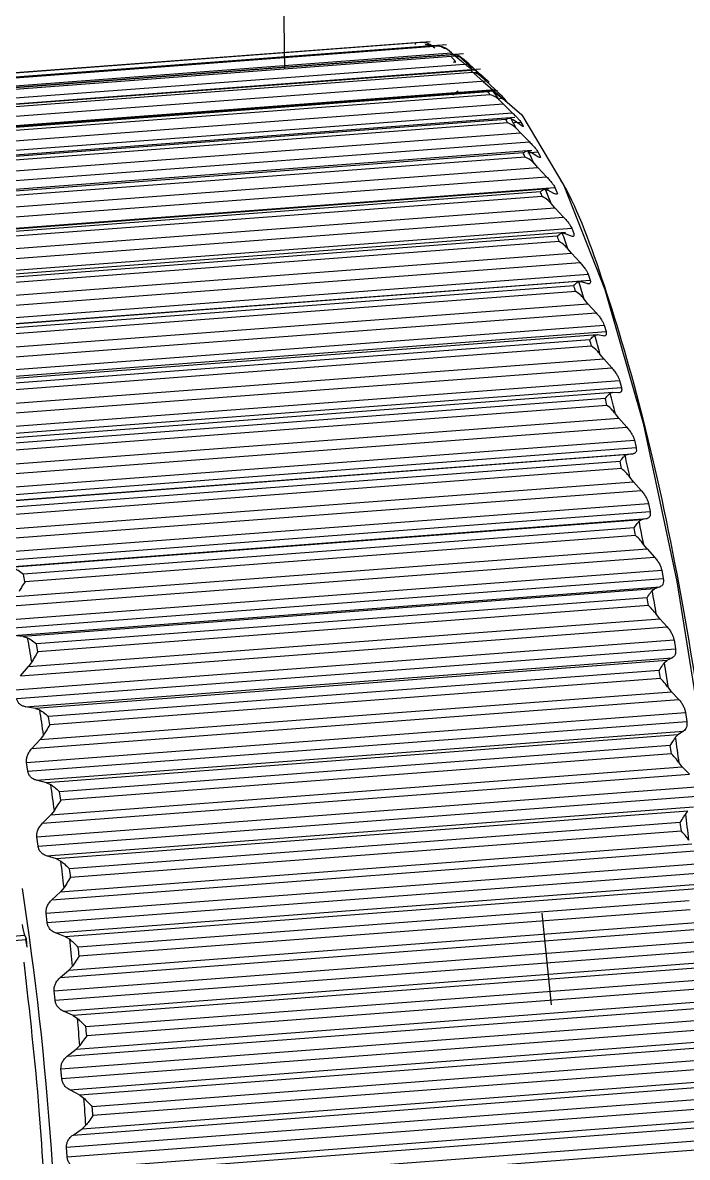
# Model space of a CAD drawing. Header units: millimetres. Extents: x 0 to 279, y 0 to 216.
# Drawn here: x 61.557 to 62.962, y 138.296 to 140.698 of the extents above; entities that cross this region are included whole.
import ezdxf

# ---------------------------------------------------------------- set-up
doc = ezdxf.new("R2010")
doc.units = ezdxf.units.MM

msp = doc.modelspace()

# ---------------------------------------------------------------- linework, layer by layer
at = {"color": 7, "linetype": 'Continuous', "lineweight": 25}
for p, q in [((62.0949, 141.8461), (62.1099, 140.6009)), ((62.4181, 140.6573), (61.0866, 140.5572)), ((62.3963, 140.6557), (61.1089, 140.5588)), ((62.4002, 140.6556), (61.1127, 140.5588)), ((62.4529, 140.6509), (61.121, 140.5507)), ((62.4316, 140.6492), (61.1439, 140.5523)), ((62.4356, 140.6477), (61.1478, 140.5508)), ((62.388, 140.6521), (62.3858, 140.6519)), ((62.4283, 140.6435), (62.4195, 140.6502)), ((62.4637, 140.6336), (62.4549, 140.6408)), ((61.1322, 140.5334), (62.4637, 140.6336)), ((62.4885, 140.6315), (61.1562, 140.5313)), ((61.1679, 140.5102), (62.4997, 140.6105)), ((62.4677, 140.6295), (61.1796, 140.5326)), ((62.4717, 140.6265), (61.1836, 140.5296)), ((62.4637, 140.6336), (62.4835, 140.6169)), ((62.4671, 140.615), (62.4714, 140.6142)), ((62.4787, 140.6273), (62.4844, 140.6219)), ((62.4988, 140.6083), (62.4844, 140.6219)), ((62.4997, 140.6105), (62.491, 140.6181)), ((62.4997, 140.6105), (62.5193, 140.593)), ((62.5245, 140.5992), (61.1919, 140.4989)), ((62.5043, 140.5967), (61.2158, 140.4997)), ((62.5084, 140.5922), (61.2199, 140.4952)), ((62.5022, 140.6022), (62.5065, 140.5998)), ((62.5303, 140.5732), (62.5109, 140.5906)), ((62.5151, 140.5961), (62.5207, 140.5913)), ((62.5348, 140.5789), (62.5207, 140.5913)), ((61.204, 140.4741), (62.5362, 140.5744)), ((62.5362, 140.5744), (62.5276, 140.5825)), ((62.5362, 140.5744), (62.5555, 140.5563)), ((62.5378, 140.5766), (62.5422, 140.5725)), ((61.1906, 140.4536), (62.5555, 140.5563)), ((62.5609, 140.5541), (61.2279, 140.4538)), ((62.5412, 140.5509), (61.2524, 140.4539)), ((62.5453, 140.5451), (61.2565, 140.448)), ((62.5519, 140.5519), (62.5573, 140.5478)), ((62.5711, 140.5367), (62.5573, 140.5478)), ((62.5739, 140.5381), (62.5783, 140.5325)), ((61.2404, 140.4252), (62.5729, 140.5256)), ((62.5729, 140.5256), (62.5644, 140.534)), ((62.5729, 140.5256), (62.5919, 140.5069)), ((61.2266, 140.4041), (62.5919, 140.5069)), ((62.5973, 140.4967), (61.264, 140.3963)), ((62.5782, 140.4926), (61.2891, 140.3955)), ((62.5887, 140.4951), (62.594, 140.4917)), ((62.6076, 140.482), (62.594, 140.4917)), ((62.5823, 140.4853), (61.2931, 140.3882)), ((62.6096, 140.4642), (62.6013, 140.473)), ((62.6101, 140.4871), (62.6145, 140.48)), ((61.2627, 140.3423), (62.6284, 140.4452)), ((61.2768, 140.3639), (62.6096, 140.4642)), ((62.6096, 140.4642), (62.6284, 140.4452)), ((62.5768, 140.4228), (61.3, 140.3266)), ((62.615, 140.4219), (61.3255, 140.3248)), ((62.6335, 140.4271), (62.5768, 140.4228)), ((62.6255, 140.4261), (62.6307, 140.4234)), ((62.6439, 140.415), (62.6307, 140.4234)), ((62.6463, 140.4239), (62.6507, 140.4154)), ((62.619, 140.4133), (61.3296, 140.3162)), ((62.6461, 140.3908), (62.6379, 140.3999)), ((61.2986, 140.2685), (62.6645, 140.3715)), ((61.313, 140.2904), (62.6461, 140.3908)), ((62.6461, 140.3908), (62.6645, 140.3715)), ((61.2909, 140.244), (62.6822, 140.3488)), ((62.6694, 140.3458), (62.6145, 140.3417)), ((62.6822, 140.3488), (62.6865, 140.3389)), ((62.6145, 140.3417), (61.3355, 140.2452)), ((62.6514, 140.3394), (61.3617, 140.2422)), ((62.6554, 140.3295), (61.3656, 140.2323)), ((62.6618, 140.3451), (62.6669, 140.3432)), ((62.6799, 140.3363), (62.6669, 140.3432)), ((61.3487, 140.2052), (62.6821, 140.3058)), ((62.6821, 140.3058), (62.6741, 140.315)), ((62.6821, 140.3058), (62.7003, 140.2862)), ((61.334, 140.1832), (62.7003, 140.2862)), ((61.3261, 140.1575), (62.7176, 140.2624)), ((62.7047, 140.2533), (61.3705, 140.1527)), ((62.6976, 140.2528), (62.7026, 140.2517)), ((62.7154, 140.2463), (62.7026, 140.2517)), ((62.7176, 140.2624), (62.7219, 140.2511)), ((62.6872, 140.2455), (61.3972, 140.1482)), ((62.6911, 140.2344), (61.4011, 140.1371)), ((61.3838, 140.1089), (62.7175, 140.2095)), ((62.7175, 140.2095), (62.7096, 140.2189)), ((62.7175, 140.2095), (62.7353, 140.19)), ((61.3688, 140.0869), (62.7353, 140.19)), ((61.3605, 140.0601), (62.7523, 140.1651)), ((62.7523, 140.1651), (62.7565, 140.1525)), ((61.3646, 140.0475), (62.7565, 140.1525)), ((62.7391, 140.1502), (61.4047, 140.0495)), ((62.7221, 140.1409), (61.4319, 140.0435)), ((62.7326, 140.1497), (62.7375, 140.1493)), ((62.7501, 140.1455), (62.7375, 140.1493)), ((62.726, 140.1286), (61.4357, 140.0312)), ((62.752, 140.1028), (62.7443, 140.1122)), ((61.4027, 139.9801), (62.7695, 140.0833)), ((61.418, 140.0021), (62.752, 140.1028)), ((62.752, 140.1028), (62.7695, 140.0833)), ((61.394, 139.9524), (62.7861, 140.0575)), ((62.7861, 140.0575), (62.7902, 140.0437)), ((61.398, 139.9386), (62.7902, 140.0437)), ((62.7725, 140.0372), (61.4378, 139.9364)), ((62.7665, 140.0363), (62.7714, 140.0367)), ((62.7838, 140.0345), (62.7714, 140.0367)), ((62.756, 140.0261), (61.4655, 139.9286)), ((62.7597, 140.0127), (61.4692, 139.9152)), ((61.4512, 139.8853), (62.7854, 139.9861)), ((62.7854, 139.9861), (62.7778, 139.9956)), ((62.7854, 139.9861), (62.8025, 139.9669)), ((61.4355, 139.8636), (62.8025, 139.9669)), ((61.4264, 139.8352), (62.8188, 139.9404)), ((62.8188, 139.9404), (62.8227, 139.9255)), ((61.4303, 139.8202), (62.8227, 139.9255)), ((62.8047, 139.9148), (61.4698, 139.8139)), ((62.7992, 139.9135), (62.804, 139.9147)), ((62.8163, 139.9141), (62.804, 139.9147)), ((62.7887, 139.9018), (61.4979, 139.8043)), ((62.7922, 139.8875), (61.5015, 139.7899)), ((62.8175, 139.8603), (62.81, 139.8697)), ((61.4669, 139.738), (62.8342, 139.8414)), ((61.483, 139.7594), (62.8175, 139.8603)), ((62.8175, 139.8603), (62.8342, 139.8414)), ((61.4575, 139.709), (62.8501, 139.8143)), ((61.4612, 139.6931), (62.8538, 139.7984)), ((62.8501, 139.8143), (62.8538, 139.7984)), ((61.48, 139.6816), (62.8474, 139.785)), ((62.8353, 139.7839), (61.5007, 139.683)), ((62.8305, 139.7819), (62.8353, 139.7839)), ((62.8474, 139.785), (62.8353, 139.7839)), ((62.8199, 139.7689), (61.5289, 139.6713)), ((62.8232, 139.7537), (61.5323, 139.656)), ((61.5133, 139.6251), (62.848, 139.726)), ((62.848, 139.726), (62.8408, 139.7354)), ((62.848, 139.726), (62.8644, 139.7076)), ((61.4969, 139.6041), (62.8644, 139.7076)), ((61.487, 139.5748), (62.8798, 139.6802)), ((62.8798, 139.6802), (62.8834, 139.6633)), ((61.4905, 139.5579), (62.8834, 139.6633)), ((61.5093, 139.5444), (62.8769, 139.6479)), ((62.8649, 139.6452), (61.5301, 139.5442)), ((62.8494, 139.6282), (61.5582, 139.5305)), ((62.8601, 139.6424), (62.8649, 139.6452)), ((62.8769, 139.6479), (62.8649, 139.6452)), ((62.8525, 139.6121), (61.5614, 139.5144)), ((61.542, 139.4832), (62.8769, 139.5842)), ((62.8769, 139.5842), (62.8698, 139.5934)), ((62.8769, 139.5842), (62.8929, 139.5664)), ((61.5252, 139.4628), (62.8929, 139.5664)), ((61.5149, 139.4333), (62.9079, 139.5388)), ((62.9079, 139.5388), (62.9112, 139.5211)), ((61.5182, 139.4156), (62.9112, 139.5211)), ((61.5368, 139.4002), (62.9046, 139.5038)), ((62.8927, 139.4995), (61.5577, 139.3983)), ((62.8879, 139.4959), (62.8927, 139.4995)), ((62.9046, 139.5038), (62.8927, 139.4995)), ((62.877, 139.4805), (61.5857, 139.3826)), ((62.88, 139.4637), (61.5887, 139.3658)), ((61.5688, 139.3346), (62.9039, 139.4357)), ((62.9039, 139.4357), (62.8969, 139.4447)), ((62.9039, 139.4357), (62.9195, 139.4186)), ((61.5517, 139.3149), (62.9195, 139.4186)), ((61.5577, 139.3983), (61.5368, 139.4002)), ((61.5409, 139.2854), (62.934, 139.391)), ((61.5577, 139.3983), (61.5668, 139.3958)), ((62.934, 139.391), (62.9371, 139.3726)), ((61.5439, 139.2669), (62.9371, 139.3726)), ((61.5624, 139.2498), (62.9303, 139.3535)), ((61.5758, 139.3445), (61.5688, 139.3346)), ((62.9185, 139.3475), (61.5833, 139.2463)), ((62.9137, 139.3432), (62.9185, 139.3475)), ((62.9303, 139.3535), (62.9185, 139.3475)), ((61.5517, 139.3149), (61.5688, 139.3346)), ((62.9027, 139.3267), (61.6112, 139.2288)), ((62.9054, 139.3093), (61.6139, 139.2113)), ((62.9288, 139.2815), (62.922, 139.2901)), ((61.5761, 139.1614), (62.9441, 139.2652)), ((61.5936, 139.1802), (62.9288, 139.2815)), ((62.9288, 139.2815), (62.9441, 139.2652)), ((61.5833, 139.2463), (61.5624, 139.2498)), ((61.5833, 139.2463), (61.5925, 139.2431)), ((61.5648, 139.132), (62.9581, 139.2377)), ((61.5676, 139.113), (62.9609, 139.2187)), ((62.9581, 139.2377), (62.9609, 139.2187)), ((61.5859, 139.0941), (62.954, 139.1979)), ((62.954, 139.1979), (62.9421, 139.1904)), ((61.5761, 139.1614), (61.5936, 139.1802)), ((61.6007, 139.1899), (61.5936, 139.1802)), ((62.9421, 139.1904), (61.6069, 139.089)), ((62.9374, 139.1854), (62.9421, 139.1904)), ((62.9261, 139.1678), (61.6346, 139.0698)), ((62.9286, 139.1499), (61.637, 139.0519)), ((61.5676, 139.113), (61.5648, 139.132)), ((61.6162, 139.021), (62.9515, 139.1224)), ((62.9515, 139.1224), (62.9449, 139.1307)), ((62.9515, 139.1224), (62.9665, 139.107)), ((61.5984, 139.0032), (62.9665, 139.107)), ((61.6069, 139.089), (61.5859, 139.0941)), ((61.5866, 138.9741), (62.98, 139.0799)), ((61.6069, 139.089), (61.616, 139.0851)), ((61.5891, 138.9546), (62.9825, 139.0604)), ((61.6072, 138.9341), (62.9753, 139.0381)), ((61.6235, 139.0304), (61.6162, 139.021)), ((62.9635, 139.029), (61.6282, 138.9275)), ((62.9587, 139.0233), (62.9635, 139.029)), ((61.5984, 139.0032), (61.6162, 139.021)), ((62.9473, 139.0048), (61.6556, 138.9067)), ((62.9495, 138.9865), (61.6578, 138.8884)), ((61.5891, 138.9546), (61.5866, 138.9741)), ((61.6365, 138.858), (62.9718, 138.9595)), ((61.6282, 138.9275), (61.6072, 138.9341)), ((61.6183, 138.8412), (62.9865, 138.9452)), ((61.6061, 138.8126), (62.9995, 138.9186)), ((61.6282, 138.9275), (61.6372, 138.9229)), ((61.6083, 138.7928), (63.0018, 138.8987)), ((61.6183, 138.8412), (61.6365, 138.858)), ((61.6261, 138.7709), (62.9943, 138.8749)), ((61.6439, 138.867), (61.6365, 138.858)), ((62.9824, 138.8643), (61.647, 138.7628)), ((62.9659, 138.8388), (61.6742, 138.7405)), ((61.6083, 138.7928), (61.6061, 138.8126)), ((62.9678, 138.8202), (61.6761, 138.7219)), ((62.6546, 138.813), (62.6742, 138.6185)), ((61.6543, 138.6922), (62.9897, 138.7938)), ((59.7231, 138.6262), (61.5606, 138.7659)), ((61.5606, 138.7659), (61.5629, 138.7611)), ((61.647, 138.7628), (61.6261, 138.7709)), ((61.6358, 138.6765), (63.004, 138.7806)), ((61.647, 138.7628), (61.6561, 138.7575)), ((59.743, 138.6185), (61.5636, 138.7569)), ((61.5648, 138.7477), (61.5635, 138.7593)), ((61.6231, 138.6487), (63.0166, 138.7547)), ((61.625, 138.6285), (63.0185, 138.7346)), ((61.6358, 138.6765), (61.6543, 138.6922)), ((61.6425, 138.6054), (63.0108, 138.7095)), ((61.6619, 138.7007), (61.6543, 138.6922)), ((62.9988, 138.6975), (61.6634, 138.5959)), ((62.982, 138.6706), (61.6903, 138.5723)), ((61.625, 138.6285), (61.6231, 138.6487)), ((62.9836, 138.6518), (61.6919, 138.5535)), ((61.6695, 138.5246), (63.005, 138.6263)), ((61.6634, 138.5959), (61.6425, 138.6054)), ((61.6508, 138.5102), (63.019, 138.6144)), ((61.6634, 138.5959), (61.6724, 138.5899)), ((61.6375, 138.4832), (63.0311, 138.5893)), ((61.6391, 138.4629), (63.0327, 138.5691)), ((61.6508, 138.5102), (61.6695, 138.5246)), ((61.6564, 138.4386), (63.0246, 138.5429)), ((61.6773, 138.5327), (61.6695, 138.5246)), ((63.0126, 138.5295), (61.6771, 138.4277)), ((62.9954, 138.5014), (61.7037, 138.403)), ((61.6391, 138.4629), (61.6375, 138.4832)), ((62.9968, 138.4826), (61.705, 138.3842)), ((61.6822, 138.3563), (63.0176, 138.4581)), ((61.6771, 138.4277), (61.6564, 138.4386)), ((61.6631, 138.3432), (63.0313, 138.4475)), ((61.6771, 138.4277), (61.6861, 138.4212)), ((61.6493, 138.3172), (63.0429, 138.4234)), ((61.6506, 138.2969), (63.0442, 138.4032)), ((61.6631, 138.3432), (61.6822, 138.3563)), ((61.6675, 138.2717), (63.0358, 138.376)), ((61.6901, 138.3638), (61.6822, 138.3563)), ((63.0236, 138.3613), (61.6882, 138.2595)), ((63.0061, 138.3323), (61.7144, 138.2338)), ((61.6506, 138.2969), (61.6493, 138.3172)), ((63.0071, 138.3136), (61.7154, 138.215))]:
    msp.add_line(p, q, dxfattribs=at)
at = {"color": 8, "linetype": 'Continuous', "lineweight": 25}
for p, q in [((62.5097, 140.5923), (62.5193, 140.593)), ((62.4665, 140.545), (62.4775, 140.5535)), ((62.5647, 140.5374), (62.5739, 140.5381)), ((62.5956, 140.486), (62.6101, 140.4871)), ((62.6245, 140.4223), (62.6463, 140.4239))]:
    msp.add_line(p, q, dxfattribs=at)
at = {"color": 7, "linetype": 'Continuous', "lineweight": 25, "flags": 128}
msp.add_lwpolyline([(62.5303, 140.5732), (62.6124, 140.5027), (62.7013, 140.3533), (62.7877, 140.1328), (62.8684, 139.8497), (62.9402, 139.5149), (63.0002, 139.1412), (63.0463, 138.7433), (63.0765, 138.3364), (63.0898, 137.9365), (63.0855, 137.5589), (63.0639, 137.2184), (63.0259, 136.9281), (62.9728, 136.6991), (62.9069, 136.5402), (62.8506, 136.4709)], dxfattribs=at)
at = {"color": 7, "linetype": 'Continuous', "lineweight": 25}
for centre, radius, start, end in [((62.3966, 140.5634), 0.0923, 87.7917, 90.2024), ((62.412, 140.5584), 0.0921, 85.3094, 92.68), ((62.3896, 140.5346), 0.1221, 67.8346, 69.8358), ((62.4049, 140.5297), 0.1218, 65.7752, 71.8957), ((62.3498, 140.4665), 0.2012, 52.6975, 54.1323), ((62.3654, 140.4617), 0.2006, 51.2221, 55.6111), ((62.251, 140.3597), 0.3468, 42.0927, 43.0908), ((62.2669, 140.3553), 0.3458, 41.067, 44.1208), ((62.0703, 140.2169), 0.5773, 34.6412, 35.3521), ((62.0867, 140.2129), 0.5756, 33.9114, 36.0863), ((61.7901, 140.042), 0.9078, 29.2289, 29.7547), ((61.8073, 140.0386), 0.905, 28.6895, 30.2983), ((61.3988, 139.8406), 1.3479, 25.142, 25.5461), ((61.4173, 139.8377), 1.3438, 24.7278, 25.9641), ((60.8922, 139.6192), 1.9009, 21.9416, 22.263), ((60.9123, 139.617), 1.895, 21.6123, 22.5957), ((60.2954, 139.3837), 2.5546, 19.0837, 19.8898), ((60.2734, 139.3852), 2.5625, 19.3535, 19.6169), ((59.5532, 139.1464), 3.3213, 17.2013, 17.423), ((59.5774, 139.1456), 3.3111, 16.9744, 17.6526), ((58.7758, 138.9104), 4.1465, 15.172, 15.7559), ((58.7491, 138.9105), 4.1593, 15.3674, 15.5582), ((57.9146, 138.6855), 5.0366, 13.599, 14.112), ((57.8852, 138.6849), 5.0522, 13.7707, 13.9383), ((57.0226, 138.4774), 5.9526, 12.19999, 12.65895), ((56.9905, 138.4762), 5.971, 12.35358, 12.50358), ((56.0973, 138.29), 6.8834, 11.07393, 11.21039), ((56.1323, 138.2918), 6.8621, 10.93417, 11.35168), ((54.7328, 138.1869), 6.9564, 11.00076, 11.13584), ((55.2778, 138.1326), 7.7313, 9.77077, 10.15643), ((55.2401, 138.1303), 7.7553, 9.89993, 10.02598), ((53.8714, 138.0263), 7.8164, 9.70944, 10.09108), ((53.8652, 138.0264), 7.8387, 9.83867, 9.96343), ((54.4934, 138.0025), 8.5264, 8.68582, 9.04716), ((54.4533, 137.9998), 8.5529, 8.80691, 8.92501), ((53.0773, 137.8954), 8.6212, 8.63585, 8.9934), ((53.0689, 137.8951), 8.6458, 8.75682, 8.87371), ((53.8116, 137.9023), 9.2155, 7.66009, 8.00322), ((53.7694, 137.8993), 9.2442, 7.77516, 7.88731), ((52.3871, 137.7945), 9.3187, 7.62092, 7.96043), ((52.3767, 137.794), 9.3453, 7.73569, 7.84667), ((53.2174, 137.828), 9.8008, 6.78841, 6.89628), ((53.2613, 137.8313), 9.7704, 6.67764, 7.00768), ((51.83, 137.723), 9.8804, 6.64886, 6.9754), ((51.8181, 137.7222), 9.9086, 6.75913, 6.86588), ((54.8696, 137.8417), 6.7641, 349.9242, 8.6997), ((61.635, 138.7948), 0.0798, 184.3495, 201.2168), ((51.4301, 137.6784), 10.2828, 5.70613, 6.02411), ((51.417, 137.6774), 10.3121, 5.81339, 5.91734), ((51.205, 137.6568), 10.5089, 4.78062, 5.09404), ((51.1913, 137.6558), 10.5389, 4.88623, 4.98869), ((51.165, 137.6535), 10.5491, 3.86108, 4.1737), ((51.1512, 137.6524), 10.5792, 3.9663, 4.0685)]:
    msp.add_arc(centre, radius, start, end, dxfattribs=at)
for points, knots in [([(62.4195, 140.6502), (62.417, 140.6517), (62.4109, 140.6552), (62.4042, 140.6555), (62.4002, 140.6556)], [0, 0, 0, 0, 0.4063641, 1, 1, 1, 1]), ([(62.4549, 140.6408), (62.4524, 140.6424), (62.4463, 140.6464), (62.4396, 140.6472), (62.4356, 140.6477)], [0, 0, 0, 0, 0.406364, 1, 1, 1, 1]), ([(62.4714, 140.6142), (62.4717, 140.6142), (62.4724, 140.6143), (62.471, 140.6164), (62.4682, 140.6198), (62.465, 140.623), (62.4633, 140.6247)], [0, 0, 0, 0, 0.216357, 0.445782, 0.71228, 1, 1, 1, 1]), ([(62.4677, 140.6295), (62.47, 140.63), (62.4738, 140.6308), (62.4773, 140.6283), (62.4787, 140.6273)], [0, 0, 0, 0, 0.5936359, 1, 1, 1, 1]), ([(62.491, 140.6181), (62.4886, 140.62), (62.4825, 140.6244), (62.4758, 140.6257), (62.4717, 140.6265)], [0, 0, 0, 0, 0.406364, 1, 1, 1, 1]), ([(62.4835, 140.6169), (62.4856, 140.6152), (62.4896, 140.6118), (62.4951, 140.6074), (62.4998, 140.6038), (62.5014, 140.6027), (62.5022, 140.6022)], [0, 0, 0, 0, 0.258795, 0.499128, 0.756621, 1, 1, 1, 1]), ([(62.5065, 140.5998), (62.5068, 140.5997), (62.5075, 140.5994), (62.5063, 140.6009), (62.5035, 140.6038), (62.5004, 140.6067), (62.4988, 140.6083)], [0, 0, 0, 0, 0.216357, 0.445782, 0.71228, 1, 1, 1, 1]), ([(62.5043, 140.5967), (62.5066, 140.5975), (62.5104, 140.5989), (62.5138, 140.5969), (62.5151, 140.5961)], [0, 0, 0, 0, 0.593636, 1, 1, 1, 1]), ([(62.5276, 140.5825), (62.5252, 140.5845), (62.5192, 140.5893), (62.5124, 140.5911), (62.5084, 140.5922)], [0, 0, 0, 0, 0.406364, 1, 1, 1, 1]), ([(62.5193, 140.593), (62.5213, 140.5912), (62.5253, 140.5877), (62.5308, 140.5828), (62.5354, 140.5787), (62.537, 140.5773), (62.5378, 140.5766)], [0, 0, 0, 0, 0.258795, 0.499128, 0.756621, 1, 1, 1, 1]), ([(62.5422, 140.5725), (62.5425, 140.5722), (62.5432, 140.5715), (62.5421, 140.5725), (62.5394, 140.5748), (62.5363, 140.5775), (62.5348, 140.5789)], [0, 0, 0, 0, 0.216357, 0.445782, 0.71228, 1, 1, 1, 1]), ([(62.5412, 140.5509), (62.5435, 140.5521), (62.5473, 140.554), (62.5506, 140.5525), (62.5519, 140.5519)], [0, 0, 0, 0, 0.5936359, 1, 1, 1, 1]), ([(62.5644, 140.534), (62.562, 140.5362), (62.5561, 140.5414), (62.5493, 140.5437), (62.5453, 140.5451)], [0, 0, 0, 0, 0.406364, 1, 1, 1, 1]), ([(62.5555, 140.5563), (62.5578, 140.5542), (62.5621, 140.5501), (62.5676, 140.5448), (62.5718, 140.5405), (62.5732, 140.5389), (62.5739, 140.5381)], [0, 0, 0, 0, 0.28775, 0.55422, 0.783666, 1, 1, 1, 1]), ([(62.5783, 140.5325), (62.5786, 140.532), (62.5793, 140.531), (62.5782, 140.5314), (62.5756, 140.5331), (62.5726, 140.5355), (62.5711, 140.5367)], [0, 0, 0, 0, 0.216357, 0.445782, 0.71228, 1, 1, 1, 1]), ([(62.5782, 140.4926), (62.5804, 140.494), (62.5842, 140.4964), (62.5874, 140.4955), (62.5887, 140.4951)], [0, 0, 0, 0, 0.593636, 1, 1, 1, 1]), ([(62.5919, 140.5069), (62.5942, 140.5047), (62.5985, 140.5005), (62.6038, 140.4948), (62.608, 140.4901), (62.6094, 140.4881), (62.6101, 140.4871)], [0, 0, 0, 0, 0.28775, 0.55422, 0.783666, 1, 1, 1, 1]), ([(62.6013, 140.473), (62.5989, 140.4753), (62.593, 140.4809), (62.5863, 140.4837), (62.5823, 140.4853)], [0, 0, 0, 0, 0.406364, 1, 1, 1, 1]), ([(62.6145, 140.48), (62.6149, 140.4793), (62.6156, 140.4779), (62.6145, 140.4777), (62.6119, 140.4789), (62.609, 140.4809), (62.6076, 140.482)], [0, 0, 0, 0, 0.2194358, 0.4517255, 0.7154395, 1, 1, 1, 1]), ([(62.6284, 140.4452), (62.6306, 140.4429), (62.6348, 140.4386), (62.6401, 140.4325), (62.6442, 140.4274), (62.6456, 140.425), (62.6463, 140.4239)], [0, 0, 0, 0, 0.28775, 0.55422, 0.783666, 1, 1, 1, 1]), ([(62.615, 140.4219), (62.6172, 140.4236), (62.621, 140.4266), (62.6242, 140.4262), (62.6255, 140.4261)], [0, 0, 0, 0, 0.5936359, 1, 1, 1, 1]), ([(62.6379, 140.3999), (62.6355, 140.4023), (62.6297, 140.4082), (62.623, 140.4114), (62.619, 140.4133)], [0, 0, 0, 0, 0.406364, 1, 1, 1, 1]), ([(62.6507, 140.4154), (62.651, 140.4145), (62.6518, 140.4126), (62.6507, 140.4119), (62.6481, 140.4125), (62.6454, 140.4142), (62.6439, 140.415)], [0, 0, 0, 0, 0.222819, 0.458011, 0.718705, 1, 1, 1, 1]), ([(62.6645, 140.3715), (62.6667, 140.3692), (62.6709, 140.3647), (62.6761, 140.3583), (62.6801, 140.3528), (62.6815, 140.3501), (62.6822, 140.3488)], [0, 0, 0, 0, 0.28775, 0.55422, 0.783666, 1, 1, 1, 1]), ([(62.6937, 140.3646), (62.6962, 140.3607), (62.7277, 140.3095), (62.7881, 140.1439), (62.8711, 139.8645), (62.9462, 139.5147), (63.0087, 139.1244), (63.0545, 138.7168), (63.0839, 138.3161), (63.0898, 138.0637), (63.0926, 137.9412)], [0, 0, 0, 0, 0.011533, 0.149703, 0.293617, 0.440586, 0.587554, 0.731469, 0.869639, 1, 1, 1, 1]), ([(62.6514, 140.3394), (62.6536, 140.3414), (62.6575, 140.3448), (62.6606, 140.345), (62.6618, 140.3451)], [0, 0, 0, 0, 0.593636, 1, 1, 1, 1]), ([(62.6741, 140.315), (62.6718, 140.3175), (62.666, 140.3237), (62.6594, 140.3273), (62.6554, 140.3295)], [0, 0, 0, 0, 0.406364, 1, 1, 1, 1]), ([(62.6865, 140.3389), (62.6869, 140.3378), (62.6877, 140.3355), (62.6865, 140.3343), (62.684, 140.3343), (62.6813, 140.3357), (62.6799, 140.3363)], [0, 0, 0, 0, 0.226656, 0.465275, 0.722414, 1, 1, 1, 1]), ([(62.7003, 140.2862), (62.7024, 140.2839), (62.7065, 140.2794), (62.7116, 140.2727), (62.7156, 140.2668), (62.717, 140.2638), (62.7176, 140.2624)], [0, 0, 0, 0, 0.28775, 0.55422, 0.783666, 1, 1, 1, 1]), ([(62.6872, 140.2455), (62.6894, 140.2478), (62.6933, 140.2517), (62.6964, 140.2525), (62.6976, 140.2528)], [0, 0, 0, 0, 0.593636, 1, 1, 1, 1]), ([(62.7219, 140.2511), (62.7223, 140.2498), (62.723, 140.2472), (62.7218, 140.2453), (62.7194, 140.2449), (62.7167, 140.2458), (62.7154, 140.2463)], [0, 0, 0, 0, 0.231036, 0.474113, 0.726954, 1, 1, 1, 1]), ([(62.7096, 140.2189), (62.7073, 140.2215), (62.7017, 140.2279), (62.695, 140.232), (62.6911, 140.2344)], [0, 0, 0, 0, 0.406364, 1, 1, 1, 1]), ([(62.7353, 140.19), (62.7374, 140.1876), (62.7414, 140.1831), (62.7465, 140.1762), (62.7504, 140.17), (62.7517, 140.1667), (62.7523, 140.1651)], [0, 0, 0, 0, 0.28775, 0.55422, 0.783666, 1, 1, 1, 1]), ([(62.7221, 140.1409), (62.7244, 140.1434), (62.7283, 140.1477), (62.7313, 140.1491), (62.7326, 140.1497)], [0, 0, 0, 0, 0.5936359, 1, 1, 1, 1]), ([(62.7565, 140.1525), (62.7569, 140.151), (62.7576, 140.148), (62.7564, 140.1456), (62.7539, 140.1446), (62.7514, 140.1452), (62.7501, 140.1455)], [0, 0, 0, 0, 0.236409, 0.485586, 0.733077, 1, 1, 1, 1]), ([(62.7443, 140.1122), (62.742, 140.1149), (62.7365, 140.1215), (62.7299, 140.1259), (62.726, 140.1286)], [0, 0, 0, 0, 0.406364, 1, 1, 1, 1]), ([(62.7695, 140.0833), (62.7715, 140.0809), (62.7754, 140.0764), (62.7804, 140.0693), (62.7842, 140.0628), (62.7855, 140.0593), (62.7861, 140.0575)], [0, 0, 0, 0, 0.28775, 0.55422, 0.783666, 1, 1, 1, 1]), ([(62.756, 140.0261), (62.7584, 140.0289), (62.7623, 140.0336), (62.7653, 140.0355), (62.7665, 140.0363)], [0, 0, 0, 0, 0.593636, 1, 1, 1, 1]), ([(62.7902, 140.0437), (62.7905, 140.042), (62.7912, 140.0386), (62.7899, 140.0357), (62.7875, 140.0342), (62.785, 140.0344), (62.7838, 140.0345)], [0, 0, 0, 0, 0.241846, 0.497389, 0.739426, 1, 1, 1, 1]), ([(62.7778, 139.9956), (62.7756, 139.9983), (62.7702, 140.005), (62.7636, 140.0098), (62.7597, 140.0127)], [0, 0, 0, 0, 0.4063641, 1, 1, 1, 1]), ([(62.8025, 139.9669), (62.8045, 139.9645), (62.8084, 139.96), (62.8132, 139.9528), (62.8169, 139.946), (62.8182, 139.9422), (62.8188, 139.9404)], [0, 0, 0, 0, 0.28775, 0.55422, 0.783666, 1, 1, 1, 1]), ([(62.7887, 139.9018), (62.791, 139.9049), (62.795, 139.91), (62.798, 139.9125), (62.7992, 139.9135)], [0, 0, 0, 0, 0.593636, 1, 1, 1, 1]), ([(62.8227, 139.9255), (62.823, 139.9236), (62.8237, 139.9198), (62.8223, 139.9163), (62.8199, 139.9143), (62.8175, 139.9142), (62.8163, 139.9141)], [0, 0, 0, 0, 0.243394, 0.500873, 0.741225, 1, 1, 1, 1]), ([(62.81, 139.8697), (62.8079, 139.8725), (62.8026, 139.8793), (62.7961, 139.8844), (62.7922, 139.8875)], [0, 0, 0, 0, 0.406364, 1, 1, 1, 1]), ([(62.8342, 139.8414), (62.8362, 139.839), (62.84, 139.8346), (62.8447, 139.8273), (62.8483, 139.8203), (62.8495, 139.8163), (62.8501, 139.8143)], [0, 0, 0, 0, 0.28775, 0.55422, 0.783666, 1, 1, 1, 1]), ([(62.8538, 139.7984), (62.8541, 139.7964), (62.8547, 139.7922), (62.8534, 139.7882), (62.851, 139.7857), (62.8486, 139.7852), (62.8474, 139.785)], [0, 0, 0, 0, 0.243394, 0.500873, 0.741225, 1, 1, 1, 1]), ([(62.8199, 139.7689), (62.8222, 139.7722), (62.8262, 139.7777), (62.8293, 139.7807), (62.8305, 139.7819)], [0, 0, 0, 0, 0.593636, 1, 1, 1, 1]), ([(62.8408, 139.7354), (62.8386, 139.7381), (62.8334, 139.745), (62.827, 139.7504), (62.8232, 139.7537)], [0, 0, 0, 0, 0.406364, 1, 1, 1, 1]), ([(62.8644, 139.7076), (62.8663, 139.7053), (62.87, 139.7009), (62.8746, 139.6936), (62.8781, 139.6865), (62.8793, 139.6823), (62.8798, 139.6802)], [0, 0, 0, 0, 0.28775, 0.55422, 0.783666, 1, 1, 1, 1]), ([(62.8834, 139.6633), (62.8836, 139.6612), (62.8842, 139.6568), (62.8829, 139.6522), (62.8804, 139.6491), (62.8781, 139.6483), (62.8769, 139.6479)], [0, 0, 0, 0, 0.243394, 0.500873, 0.741224, 1, 1, 1, 1]), ([(62.8494, 139.6282), (62.8518, 139.6317), (62.8558, 139.6375), (62.8589, 139.641), (62.8601, 139.6424)], [0, 0, 0, 0, 0.593636, 1, 1, 1, 1]), ([(62.8698, 139.5934), (62.8677, 139.5962), (62.8626, 139.603), (62.8563, 139.6087), (62.8525, 139.6121)], [0, 0, 0, 0, 0.4063641, 1, 1, 1, 1]), ([(62.8929, 139.5664), (62.8948, 139.5642), (62.8984, 139.5599), (62.9029, 139.5525), (62.9063, 139.5453), (62.9074, 139.5409), (62.9079, 139.5388)], [0, 0, 0, 0, 0.28775, 0.55422, 0.783666, 1, 1, 1, 1]), ([(61.5392, 139.5425), (61.5417, 139.5413), (61.5479, 139.5385), (61.5544, 139.5334), (61.5582, 139.5305)], [0, 0, 0, 0, 0.406364, 1, 1, 1, 1]), ([(61.5614, 139.5144), (61.5589, 139.5105), (61.5546, 139.504), (61.5505, 139.4964), (61.5488, 139.4934)], [0, 0, 0, 0, 0.5936359, 1, 1, 1, 1]), ([(62.9112, 139.5211), (62.9115, 139.5188), (62.912, 139.5141), (62.9106, 139.5091), (62.9081, 139.5055), (62.9058, 139.5044), (62.9046, 139.5038)], [0, 0, 0, 0, 0.243393, 0.500873, 0.741224, 1, 1, 1, 1]), ([(62.877, 139.4805), (62.8795, 139.4841), (62.8836, 139.4903), (62.8867, 139.4943), (62.8879, 139.4959)], [0, 0, 0, 0, 0.593636, 1, 1, 1, 1]), ([(62.8969, 139.4447), (62.8949, 139.4474), (62.8899, 139.4543), (62.8837, 139.4602), (62.88, 139.4637)], [0, 0, 0, 0, 0.406364, 1, 1, 1, 1]), ([(62.9195, 139.4186), (62.9214, 139.4165), (62.9249, 139.4123), (62.9292, 139.405), (62.9325, 139.3978), (62.9335, 139.3932), (62.934, 139.391)], [0, 0, 0, 0, 0.28775, 0.55422, 0.783666, 1, 1, 1, 1]), ([(61.5668, 139.3958), (61.5693, 139.3945), (61.5755, 139.3912), (61.5819, 139.3858), (61.5857, 139.3826)], [0, 0, 0, 0, 0.406364, 1, 1, 1, 1]), ([(61.5887, 139.3658), (61.5861, 139.3618), (61.5817, 139.3551), (61.5775, 139.3476), (61.5758, 139.3445)], [0, 0, 0, 0, 0.593636, 1, 1, 1, 1]), ([(62.9371, 139.3726), (62.9373, 139.3702), (62.9378, 139.3653), (62.9363, 139.3598), (62.9339, 139.3557), (62.9315, 139.3542), (62.9303, 139.3535)], [0, 0, 0, 0, 0.243393, 0.500873, 0.741224, 1, 1, 1, 1]), ([(62.9027, 139.3267), (62.9052, 139.3305), (62.9094, 139.3369), (62.9125, 139.3414), (62.9137, 139.3432)], [0, 0, 0, 0, 0.593636, 1, 1, 1, 1]), ([(62.922, 139.2901), (62.92, 139.2929), (62.9152, 139.2996), (62.909, 139.3057), (62.9054, 139.3093)], [0, 0, 0, 0, 0.406364, 1, 1, 1, 1]), ([(61.5624, 139.2498), (61.56, 139.2503), (61.5554, 139.2514), (61.5498, 139.2553), (61.5456, 139.2604), (61.5445, 139.2648), (61.5439, 139.2669)], [0, 0, 0, 0, 0.284219, 0.546962, 0.780082, 1, 1, 1, 1]), ([(62.9441, 139.2652), (62.9459, 139.2631), (62.9493, 139.2592), (62.9535, 139.252), (62.9567, 139.2447), (62.9577, 139.24), (62.9581, 139.2377)], [0, 0, 0, 0, 0.28775, 0.55422, 0.783666, 1, 1, 1, 1]), ([(61.5925, 139.2431), (61.595, 139.2415), (61.6011, 139.2377), (61.6074, 139.2321), (61.6112, 139.2288)], [0, 0, 0, 0, 0.406364, 1, 1, 1, 1]), ([(62.9609, 139.2187), (62.9611, 139.2165), (62.9615, 139.212), (62.9603, 139.2061), (62.9579, 139.201), (62.9553, 139.199), (62.954, 139.1979)], [0, 0, 0, 0, 0.216357, 0.445782, 0.71228, 1, 1, 1, 1]), ([(61.6139, 139.2113), (61.6113, 139.2073), (61.6069, 139.2004), (61.6025, 139.1929), (61.6007, 139.1899)], [0, 0, 0, 0, 0.593636, 1, 1, 1, 1]), ([(62.9261, 139.1678), (62.9287, 139.1718), (62.933, 139.1784), (62.9361, 139.1834), (62.9374, 139.1854)], [0, 0, 0, 0, 0.593636, 1, 1, 1, 1]), ([(61.5648, 139.132), (61.5647, 139.1343), (61.5644, 139.139), (61.5665, 139.1467), (61.5703, 139.1545), (61.5741, 139.1591), (61.5761, 139.1614)], [0, 0, 0, 0, 0.216357, 0.445782, 0.71228, 1, 1, 1, 1]), ([(62.9449, 139.1307), (62.943, 139.1334), (62.9383, 139.14), (62.9322, 139.1462), (62.9286, 139.1499)], [0, 0, 0, 0, 0.4063641, 1, 1, 1, 1]), ([(61.5859, 139.0941), (61.5835, 139.0949), (61.5788, 139.0963), (61.5732, 139.1008), (61.5692, 139.1063), (61.5681, 139.1108), (61.5676, 139.113)], [0, 0, 0, 0, 0.28775, 0.55422, 0.783666, 1, 1, 1, 1]), ([(61.616, 139.0851), (61.6185, 139.0834), (61.6246, 139.0791), (61.6308, 139.0733), (61.6346, 139.0698)], [0, 0, 0, 0, 0.406364, 1, 1, 1, 1]), ([(61.637, 139.0519), (61.6343, 139.0477), (61.6298, 139.0407), (61.6253, 139.0334), (61.6235, 139.0304)], [0, 0, 0, 0, 0.593636, 1, 1, 1, 1]), ([(61.5866, 138.9741), (61.5865, 138.9764), (61.5863, 138.9813), (61.5885, 138.9889), (61.5925, 138.9966), (61.5963, 139.0009), (61.5984, 139.0032)], [0, 0, 0, 0, 0.216357, 0.445782, 0.71228, 1, 1, 1, 1]), ([(62.9473, 139.0048), (62.9499, 139.0089), (62.9543, 139.0157), (62.9574, 139.0211), (62.9587, 139.0233)], [0, 0, 0, 0, 0.593636, 1, 1, 1, 1]), ([(62.9654, 138.9674), (62.9636, 138.97), (62.959, 138.9765), (62.953, 138.9828), (62.9495, 138.9865)], [0, 0, 0, 0, 0.406364, 1, 1, 1, 1]), ([(61.6072, 138.9341), (61.6048, 138.9351), (61.6001, 138.9369), (61.5946, 138.9418), (61.5906, 138.9477), (61.5896, 138.9523), (61.5891, 138.9546)], [0, 0, 0, 0, 0.28775, 0.55422, 0.783666, 1, 1, 1, 1]), ([(61.6372, 138.9229), (61.6397, 138.921), (61.6457, 138.9163), (61.6519, 138.9103), (61.6556, 138.9067)], [0, 0, 0, 0, 0.406364, 1, 1, 1, 1]), ([(61.6578, 138.8884), (61.6551, 138.8842), (61.6504, 138.8771), (61.6458, 138.8699), (61.6439, 138.867)], [0, 0, 0, 0, 0.593636, 1, 1, 1, 1]), ([(61.6061, 138.8126), (61.606, 138.815), (61.6059, 138.8199), (61.6082, 138.8275), (61.6123, 138.835), (61.6162, 138.8391), (61.6183, 138.8412)], [0, 0, 0, 0, 0.216357, 0.445782, 0.71228, 1, 1, 1, 1]), ([(61.6261, 138.7709), (61.6237, 138.772), (61.619, 138.7742), (61.6136, 138.7795), (61.6097, 138.7857), (61.6087, 138.7905), (61.6083, 138.7928)], [0, 0, 0, 0, 0.28775, 0.55422, 0.783666, 1, 1, 1, 1]), ([(61.5629, 138.7611), (61.5631, 138.7608), (61.5634, 138.7601), (61.5636, 138.759), (61.5637, 138.7581), (61.5637, 138.7574), (61.5636, 138.7571), (61.5636, 138.7569)], [0, 0, 0, 0, 0.2479235, 0.4970618, 0.7476371, 0.8733803, 1, 1, 1, 1]), ([(61.5636, 138.7569), (61.5638, 138.7556), (61.5643, 138.7529), (61.5647, 138.7488), (61.5649, 138.7454), (61.565, 138.7426), (61.5651, 138.7413), (61.5651, 138.7406)], [0, 0, 0, 0, 0.249346, 0.499097, 0.74929, 0.874517, 1, 1, 1, 1]), ([(61.6561, 138.7575), (61.6585, 138.7554), (61.6645, 138.7504), (61.6706, 138.7442), (61.6742, 138.7405)], [0, 0, 0, 0, 0.406364, 1, 1, 1, 1]), ([(61.6761, 138.7219), (61.6733, 138.7177), (61.6686, 138.7105), (61.6638, 138.7036), (61.6619, 138.7007)], [0, 0, 0, 0, 0.593636, 1, 1, 1, 1]), ([(61.5589, 138.7094), (61.5707, 138.6047), (61.6038, 138.3111), (61.6105, 138.0172), (61.6149, 137.8282)], [0, 0, 0, 0, 0.356713, 1, 1, 1, 1]), ([(61.6231, 138.6487), (61.623, 138.6511), (61.623, 138.656), (61.6255, 138.6635), (61.6297, 138.6707), (61.6337, 138.6745), (61.6358, 138.6765)], [0, 0, 0, 0, 0.216357, 0.445782, 0.71228, 1, 1, 1, 1]), ([(61.6425, 138.6054), (61.6401, 138.6067), (61.6355, 138.6092), (61.6301, 138.6149), (61.6263, 138.6214), (61.6254, 138.6262), (61.625, 138.6285)], [0, 0, 0, 0, 0.28775, 0.55422, 0.783666, 1, 1, 1, 1]), ([(61.6724, 138.5899), (61.6748, 138.5877), (61.6807, 138.5823), (61.6867, 138.576), (61.6903, 138.5723)], [0, 0, 0, 0, 0.406364, 1, 1, 1, 1]), ([(61.6919, 138.5535), (61.689, 138.5492), (61.6842, 138.5421), (61.6793, 138.5354), (61.6773, 138.5327)], [0, 0, 0, 0, 0.593636, 1, 1, 1, 1]), ([(61.6375, 138.4832), (61.6375, 138.4856), (61.6376, 138.4905), (61.6402, 138.4978), (61.6445, 138.5048), (61.6486, 138.5083), (61.6508, 138.5102)], [0, 0, 0, 0, 0.216357, 0.445782, 0.71228, 1, 1, 1, 1]), ([(61.6564, 138.4386), (61.654, 138.4401), (61.6493, 138.4429), (61.644, 138.449), (61.6403, 138.4557), (61.6395, 138.4606), (61.6391, 138.4629)], [0, 0, 0, 0, 0.28775, 0.55422, 0.783666, 1, 1, 1, 1]), ([(61.6861, 138.4212), (61.6884, 138.4189), (61.6943, 138.4131), (61.7002, 138.4068), (61.7037, 138.403)], [0, 0, 0, 0, 0.406364, 1, 1, 1, 1]), ([(61.705, 138.3842), (61.7021, 138.38), (61.6971, 138.3728), (61.6921, 138.3664), (61.6901, 138.3638)], [0, 0, 0, 0, 0.593636, 1, 1, 1, 1]), ([(61.6493, 138.3172), (61.6494, 138.3196), (61.6495, 138.3245), (61.6523, 138.3316), (61.6567, 138.3382), (61.6609, 138.3415), (61.6631, 138.3432)], [0, 0, 0, 0, 0.216357, 0.445782, 0.71228, 1, 1, 1, 1]), ([(61.6675, 138.2717), (61.6651, 138.2733), (61.6605, 138.2763), (61.6553, 138.2828), (61.6517, 138.2897), (61.6509, 138.2946), (61.6506, 138.2969)], [0, 0, 0, 0, 0.28775, 0.55422, 0.783666, 1, 1, 1, 1])]:
    msp.add_open_spline(points, degree=3, knots=knots, dxfattribs=at)

doc.saveas('drawing.dxf')
